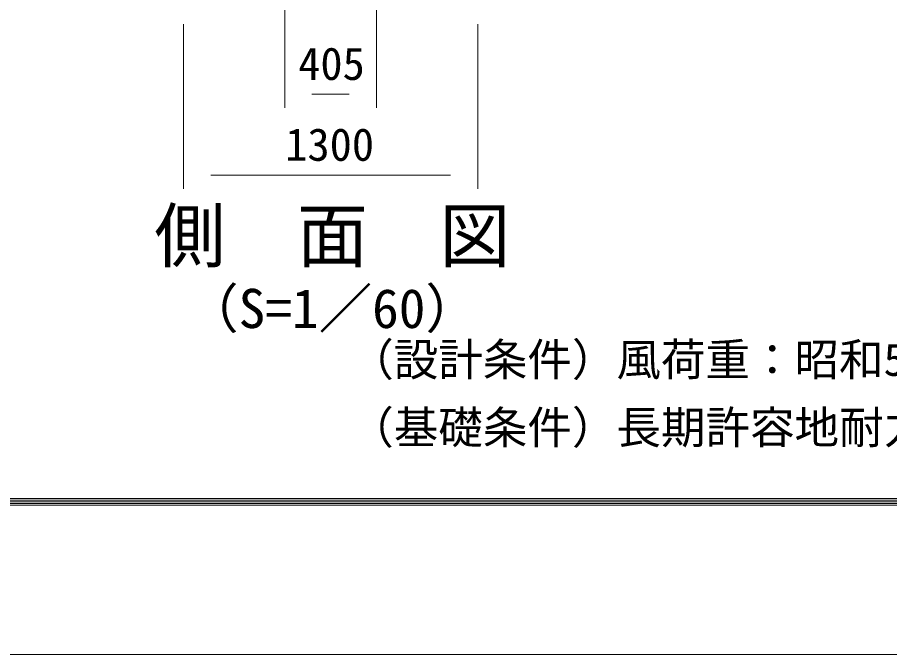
# Model space of a CAD drawing. Units: millimetres, scale not verified. Extents: x -12600 to 12600, y -8910 to 8910.
# Drawn here: x -2464 to 1391, y -8910 to -6092 of the extents above; entities that cross this region are included whole.
import ezdxf
from ezdxf.enums import TextEntityAlignment as Align

# ---------------------------------------------------------------- set-up
doc = ezdxf.new("R2010")
doc.units = ezdxf.units.MM
doc.header["$LTSCALE"] = 60
doc.layers.add('0-0_D-TTL-TXT', color=7, linetype='Continuous')
for name, color, linetype, lineweight in [('0-7_D-STR-DIM', 7, 'Continuous', 9), ('0-A_D-STR2', 7, 'Continuous', 9), ('0-B_D-TTL', 7, 'Continuous', 9)]:
    doc.layers.add(name, color=color, linetype=linetype, lineweight=lineweight)
doc.styles.add('ＭＳ ゴシック', font='')
doc.styles.get('ＭＳ ゴシック').set_extended_font_data('MS Gothic')

msp = doc.modelspace()

# ---------------------------------------------------------------- linework, layer by layer
at = {"layer": '0-7_D-STR-DIM'}
for p, q in [((-1282.14, -5621.83), (-1282.14, -6492.35)), ((-877.14, -5622.35), (-877.14, -6492.35)), ((-1162.14, -6432.35), (-997.14, -6432.35))]:
    msp.add_line(p, q, dxfattribs=at)
at = {"layer": '0-A_D-STR2'}
for p, q in [((-1729.64, -6122.35), (-1729.64, -6850.04)), ((-429.64, -6122.35), (-429.64, -6850.04)), ((-1609.64, -6790.04), (-549.64, -6790.04))]:
    msp.add_line(p, q, dxfattribs=at)
at = {"layer": '0-B_D-TTL', "color": 2, "lineweight": 18}
msp.add_lwpolyline([(-12600, 8910), (12600, 8910), (12600, -8910), (-12600, -8910)], close=True, dxfattribs=at)
at = {"layer": '0-B_D-TTL'}
for points in [[(-11790, 8250), (11790, 8250), (11790, -8250), (-11790, -8250)], [(-11782.5, 8242.5), (11782.5, 8242.5), (11782.5, -8242.5), (-11782.5, -8242.5)], [(-11775, 8235), (11775, 8235), (11775, -8235), (-11775, -8235)], [(-11767.5, 8227.5), (11767.5, 8227.5), (11767.5, -8227.5), (-11767.5, -8227.5)], [(-11760, 8220), (11760, 8220), (11760, -8220), (-11760, -8220)]]:
    msp.add_lwpolyline(points, close=True, dxfattribs=at)

# ---------------------------------------------------------------- texts
at = {"layer": '0-0_D-TTL-TXT', "style": 'ＭＳ ゴシック'}
for s, height, p in [('側\u3000面\u3000図', 230.9, (-1859.34, -7242.01)), ('（S=1／60）', 173.3, (-1722.89, -7517.95)), ('（設計条件）風荷重：昭和57年改正 建築基準法・同施行令に基づく風圧力に準拠。', 144.3, (-997.35, -7720.81)), ('（基礎条件）長期許容地耐力49kN/m の場合。', 144.3, (-997.35, -8020.81))]:
    msp.add_text(s, height=height, dxfattribs=at).set_placement(p, align=Align.BOTTOM_LEFT)
at = {"layer": '0-7_D-STR-DIM', "style": 'ＭＳ ゴシック'}
msp.add_text('405', height=144.3, dxfattribs=at).set_placement((-1223.19, -6412.11), align=Align.BOTTOM_LEFT)
at = {"layer": '0-A_D-STR2', "style": 'ＭＳ ゴシック'}
msp.add_text('1300', height=144.3, dxfattribs=at).set_placement((-1280.34, -6769.79), align=Align.BOTTOM_LEFT)

doc.saveas('drawing.dxf')
